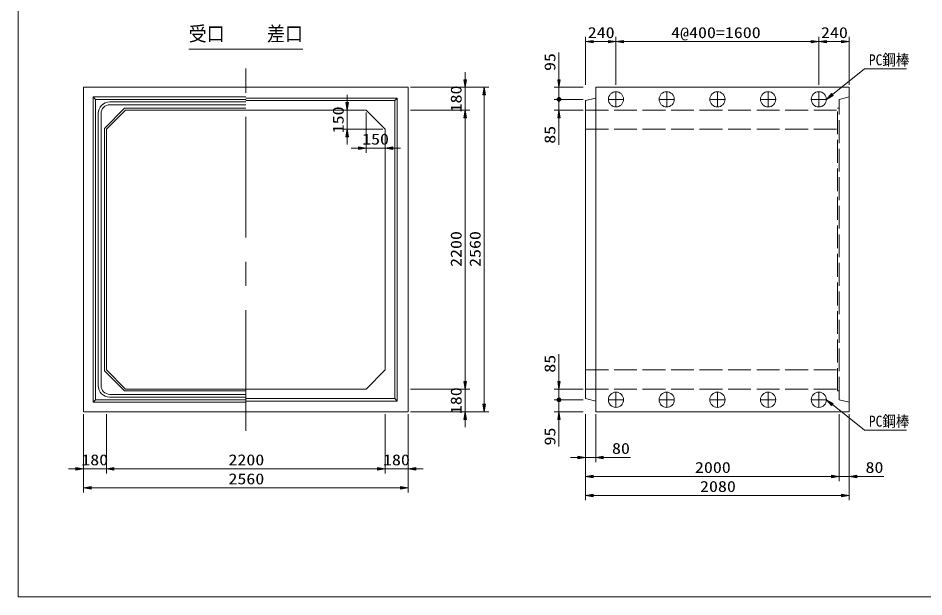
# Model space of a CAD drawing. Units: millimetres on the paper. Extents: x 18 to 410, y 10 to 287.
# Drawn here: x 18 to 256.2, y 10 to 162.2 of the extents above; entities that cross this region are included whole.
import ezdxf
from ezdxf.enums import TextEntityAlignment as Align

# ---------------------------------------------------------------- set-up
doc = ezdxf.new("R2010")
doc.units = ezdxf.units.MM
doc.linetypes.add('DASHED', pattern=[7.5, 6, -1.5])
doc.linetypes.add('USER1', pattern=[50.8, 31.75, -6.35, 6.35, -6.35])
for name, color, linetype, lineweight in [('0_7', 7, 'Continuous', 13), ('Layer1', 3, 'Continuous', 13), ('Layer2', 6, 'USER1', 13), ('Layer3', 7, 'Continuous', 13), ('Layer4', 4, 'DASHED', 13), ('Layer7', 9, 'Continuous', 13)]:
    doc.layers.add(name, color=color, linetype=linetype, lineweight=lineweight)
doc.styles.add('ＭＳ ゴシック', font='')
doc.styles.get('ＭＳ ゴシック').set_extended_font_data('MS Gothic')

msp = doc.modelspace()

# ---------------------------------------------------------------- hatches: boundary and pattern name
at = {"layer": 'Layer1'}
for points in [[(169.208, 156.325), (169.208, 155.658), (167.208, 155.992)], [(173.208, 156.325), (173.208, 155.658), (175.208, 155.992)], [(177.208, 156.325), (177.208, 155.658), (175.208, 155.992)], [(226.542, 156.325), (226.542, 155.658), (228.542, 155.992)], [(230.542, 156.325), (230.542, 155.658), (228.542, 155.992)], [(234.542, 156.325), (234.542, 155.658), (236.542, 155.992)], [(135.208, 145.992), (135.875, 145.992), (135.542, 143.992)], [(159.875, 145.992), (160.542, 145.992), (160.208, 143.992)], [(140.208, 141.992), (140.875, 141.992), (140.542, 143.992)], [(160.239, 141.307), (160.148, 141.301), (160.089, 141.29), (160.032, 141.271), (159.977, 141.246), (159.926, 141.213), (159.88, 141.175), (159.838, 141.131), (159.803, 141.082), (159.774, 141.029), (159.752, 140.973), (159.737, 140.915), (159.729, 140.855), (159.729, 140.795), (159.737, 140.735), (159.752, 140.677), (159.774, 140.621), (159.803, 140.568), (159.838, 140.519), (159.88, 140.475), (159.926, 140.437), (159.977, 140.404), (160.032, 140.379), (160.089, 140.36), (160.178, 140.343), (160.208, 140.345), (160.208, 140.825)], [(160.239, 141.307), (160.148, 141.301), (160.089, 141.29), (160.032, 141.271), (159.977, 141.246), (159.926, 141.213), (159.88, 141.175), (159.838, 141.131), (159.803, 141.082), (159.774, 141.029), (159.752, 140.973), (159.737, 140.915), (159.729, 140.855), (159.729, 140.795), (159.737, 140.735), (159.752, 140.677), (159.774, 140.621), (159.803, 140.568), (159.838, 140.519), (159.88, 140.475), (159.926, 140.437), (159.977, 140.404), (160.032, 140.379), (160.089, 140.36), (160.178, 140.343), (160.208, 140.345), (160.208, 140.825)], [(160.178, 140.343), (160.268, 140.349), (160.328, 140.36), (160.385, 140.379), (160.44, 140.404), (160.49, 140.437), (160.537, 140.475), (160.578, 140.519), (160.614, 140.568), (160.643, 140.621), (160.665, 140.677), (160.68, 140.735), (160.687, 140.795), (160.687, 140.855), (160.68, 140.915), (160.665, 140.973), (160.643, 141.029), (160.614, 141.082), (160.578, 141.131), (160.537, 141.175), (160.49, 141.213), (160.44, 141.246), (160.385, 141.271), (160.328, 141.29), (160.239, 141.307), (160.208, 141.305), (160.208, 140.825)], [(160.178, 140.343), (160.268, 140.349), (160.328, 140.36), (160.385, 140.379), (160.44, 140.404), (160.49, 140.437), (160.537, 140.475), (160.578, 140.519), (160.614, 140.568), (160.643, 140.621), (160.665, 140.677), (160.68, 140.735), (160.687, 140.795), (160.687, 140.855), (160.68, 140.915), (160.665, 140.973), (160.643, 141.029), (160.614, 141.082), (160.578, 141.131), (160.537, 141.175), (160.49, 141.213), (160.44, 141.246), (160.385, 141.271), (160.328, 141.29), (160.239, 141.307), (160.208, 141.305), (160.208, 140.825)], [(232.312, 141.814), (230.542, 140.825), (231.895, 142.335)], [(104.208, 139.992), (104.875, 139.992), (104.542, 137.992)], [(135.208, 135.992), (135.875, 135.992), (135.542, 137.992)], [(135.208, 135.992), (135.875, 135.992), (135.542, 137.992)], [(159.875, 135.992), (160.542, 135.992), (160.208, 137.992)], [(104.208, 130.992), (104.875, 130.992), (104.542, 132.992)], [(107.542, 128.325), (107.542, 127.658), (109.542, 127.992)], [(116.542, 128.325), (116.542, 127.658), (114.542, 127.992)], [(135.208, 66.658), (135.875, 66.658), (135.542, 64.658)], [(135.208, 66.658), (135.875, 66.658), (135.542, 64.658)], [(159.875, 66.658), (160.542, 66.658), (160.208, 64.658)], [(160.239, 62.307), (160.148, 62.301), (160.089, 62.29), (160.032, 62.271), (159.977, 62.246), (159.926, 62.213), (159.88, 62.175), (159.838, 62.131), (159.803, 62.082), (159.774, 62.029), (159.752, 61.973), (159.737, 61.915), (159.729, 61.855), (159.729, 61.795), (159.737, 61.735), (159.752, 61.677), (159.774, 61.621), (159.803, 61.568), (159.838, 61.519), (159.88, 61.475), (159.926, 61.437), (159.977, 61.404), (160.032, 61.379), (160.089, 61.36), (160.178, 61.343), (160.208, 61.345), (160.208, 61.825)], [(160.239, 62.307), (160.148, 62.301), (160.089, 62.29), (160.032, 62.271), (159.977, 62.246), (159.926, 62.213), (159.88, 62.175), (159.838, 62.131), (159.803, 62.082), (159.774, 62.029), (159.752, 61.973), (159.737, 61.915), (159.729, 61.855), (159.729, 61.795), (159.737, 61.735), (159.752, 61.677), (159.774, 61.621), (159.803, 61.568), (159.838, 61.519), (159.88, 61.475), (159.926, 61.437), (159.977, 61.404), (160.032, 61.379), (160.089, 61.36), (160.178, 61.343), (160.208, 61.345), (160.208, 61.825)], [(160.178, 61.343), (160.268, 61.349), (160.328, 61.36), (160.385, 61.379), (160.44, 61.404), (160.49, 61.437), (160.537, 61.475), (160.578, 61.519), (160.614, 61.568), (160.643, 61.621), (160.665, 61.677), (160.68, 61.735), (160.687, 61.795), (160.687, 61.855), (160.68, 61.915), (160.665, 61.973), (160.643, 62.029), (160.614, 62.082), (160.578, 62.131), (160.537, 62.175), (160.49, 62.213), (160.44, 62.246), (160.385, 62.271), (160.328, 62.29), (160.239, 62.307), (160.208, 62.305), (160.208, 61.825)], [(160.178, 61.343), (160.268, 61.349), (160.328, 61.36), (160.385, 61.379), (160.44, 61.404), (160.49, 61.437), (160.537, 61.475), (160.578, 61.519), (160.614, 61.568), (160.643, 61.621), (160.665, 61.677), (160.68, 61.735), (160.687, 61.795), (160.687, 61.855), (160.68, 61.915), (160.665, 61.973), (160.643, 62.029), (160.614, 62.082), (160.578, 62.131), (160.537, 62.175), (160.49, 62.213), (160.44, 62.246), (160.385, 62.271), (160.328, 62.29), (160.239, 62.307), (160.208, 62.305), (160.208, 61.825)], [(140.208, 60.658), (140.875, 60.658), (140.542, 58.658)], [(231.895, 60.315), (230.542, 61.825), (232.312, 60.836)], [(135.208, 56.658), (135.875, 56.658), (135.542, 58.658)], [(159.875, 56.658), (160.542, 56.658), (160.208, 58.658)], [(165.208, 46.992), (165.208, 46.325), (167.208, 46.658)], [(171.875, 46.992), (171.875, 46.325), (169.875, 46.658)], [(33.208, 43.992), (33.208, 43.325), (35.208, 43.658)], [(43.208, 43.992), (43.208, 43.325), (41.208, 43.658)], [(43.208, 43.992), (43.208, 43.325), (41.208, 43.658)], [(112.542, 43.992), (112.542, 43.325), (114.542, 43.658)], [(112.542, 43.992), (112.542, 43.325), (114.542, 43.658)], [(122.542, 43.992), (122.542, 43.325), (120.542, 43.658)], [(169.208, 41.992), (169.208, 41.325), (167.208, 41.658)], [(231.875, 41.992), (231.875, 41.325), (233.875, 41.658)], [(231.875, 41.992), (231.875, 41.325), (233.875, 41.658)], [(238.542, 41.992), (238.542, 41.325), (236.542, 41.658)], [(37.208, 38.992), (37.208, 38.325), (35.208, 38.658)], [(118.542, 38.992), (118.542, 38.325), (120.542, 38.658)], [(169.208, 36.992), (169.208, 36.325), (167.208, 36.658)], [(234.542, 36.992), (234.542, 36.325), (236.542, 36.658)]]:
    msp.add_hatch(color=256, dxfattribs=at).paths.add_polyline_path(points)

# ---------------------------------------------------------------- linework, layer by layer
at = {"layer": '0_7'}
for p, q in [((18, 287), (18, 10)), ((18, 10), (410, 10))]:
    msp.add_line(p, q, dxfattribs=at)
at = {"layer": 'Layer1'}
for p, q in [((167.208, 144.617), (167.208, 157.242)), ((175.208, 144.617), (175.208, 157.242)), ((175.208, 144.617), (175.208, 157.242)), ((228.542, 144.617), (228.542, 157.242)), ((228.542, 144.617), (228.542, 157.242)), ((236.542, 144.617), (236.542, 157.242)), ((173.208, 155.992), (169.208, 155.992)), ((177.208, 155.992), (226.542, 155.992)), ((230.542, 155.992), (234.542, 155.992)), ((160.208, 145.992), (160.208, 153.127)), ((135.542, 145.992), (135.542, 147.992)), ((232.103, 142.074), (240.542, 148.825)), ((240.542, 148.825), (241.542, 148.825)), ((241.542, 148.825), (251.63, 148.825)), ((121.167, 143.992), (136.792, 143.992)), ((121.167, 143.992), (141.792, 143.992)), ((135.542, 137.992), (135.542, 143.992)), ((166.583, 143.992), (158.958, 143.992)), ((160.208, 142.825), (160.208, 144.825)), ((160.208, 140.825), (160.208, 143.992)), ((104.542, 139.992), (104.542, 141.992)), ((140.542, 60.658), (140.542, 141.992)), ((166.583, 140.825), (158.958, 140.825)), ((166.583, 140.825), (158.958, 140.825)), ((160.208, 140.825), (160.208, 142.825)), ((160.208, 140.825), (160.208, 137.992)), ((160.208, 140.825), (160.208, 138.825)), ((160.208, 138.825), (160.208, 136.825)), ((108.917, 137.992), (103.292, 137.992)), ((104.542, 137.992), (104.542, 132.992)), ((109.542, 137.367), (109.542, 126.742)), ((121.167, 137.992), (136.792, 137.992)), ((121.167, 137.992), (136.792, 137.992)), ((135.542, 135.992), (135.542, 133.992)), ((135.542, 66.658), (135.542, 135.992)), ((166.583, 137.992), (158.958, 137.992)), ((160.208, 135.992), (160.208, 128.856)), ((113.917, 132.992), (103.292, 132.992)), ((114.542, 132.367), (114.542, 126.742)), ((104.542, 130.992), (104.542, 128.992)), ((107.542, 127.992), (105.542, 127.992)), ((109.542, 127.992), (114.542, 127.992)), ((116.542, 127.992), (118.542, 127.992)), ((160.208, 66.658), (160.208, 73.794)), ((135.542, 66.658), (135.542, 68.658)), ((121.167, 64.658), (136.792, 64.658)), ((121.167, 64.658), (136.792, 64.658)), ((135.542, 64.658), (135.542, 58.658)), ((166.583, 64.658), (158.958, 64.658)), ((160.208, 63.825), (160.208, 65.825)), ((160.208, 61.825), (160.208, 64.658)), ((160.208, 61.825), (160.208, 63.825)), ((166.583, 61.825), (158.958, 61.825)), ((166.583, 61.825), (158.958, 61.825)), ((160.208, 61.825), (160.208, 58.658)), ((160.208, 61.825), (160.208, 59.825)), ((160.208, 59.825), (160.208, 57.825)), ((232.103, 60.576), (240.542, 53.825)), ((35.208, 58.033), (35.208, 42.408)), ((35.208, 58.033), (35.208, 37.408)), ((41.208, 58.033), (41.208, 42.408)), ((41.208, 58.033), (41.208, 42.408)), ((114.542, 58.033), (114.542, 42.408)), ((114.542, 58.033), (114.542, 42.408)), ((120.542, 58.033), (120.542, 42.408)), ((120.542, 58.033), (120.542, 37.408)), ((121.167, 58.658), (136.792, 58.658)), ((121.167, 58.658), (141.792, 58.658)), ((166.583, 58.658), (158.958, 58.658)), ((167.208, 58.033), (167.208, 45.408)), ((167.208, 58.033), (167.208, 40.408)), ((167.208, 58.033), (167.208, 35.408)), ((169.875, 58.033), (169.875, 45.408)), ((233.875, 58.033), (233.875, 40.408)), ((233.875, 58.033), (233.875, 40.408)), ((236.542, 58.033), (236.542, 40.408)), ((236.542, 58.033), (236.542, 35.408)), ((135.542, 56.658), (135.542, 54.658)), ((160.208, 56.658), (160.208, 49.523)), ((240.542, 53.825), (241.542, 53.825)), ((241.542, 53.825), (251.63, 53.825)), ((165.208, 46.658), (163.208, 46.658)), ((167.208, 46.658), (169.875, 46.658)), ((171.875, 46.658), (179.011, 46.658)), ((33.208, 43.658), (31.208, 43.658)), ((41.208, 43.658), (35.208, 43.658)), ((43.208, 43.658), (112.542, 43.658)), ((43.208, 43.658), (45.208, 43.658)), ((112.542, 43.658), (110.542, 43.658)), ((114.542, 43.658), (120.542, 43.658)), ((122.542, 43.658), (124.542, 43.658)), ((169.208, 41.658), (231.875, 41.658)), ((231.875, 41.658), (229.875, 41.658)), ((233.875, 41.658), (236.542, 41.658)), ((238.542, 41.658), (245.677, 41.658)), ((37.208, 38.658), (118.542, 38.658)), ((169.208, 36.658), (234.542, 36.658))]:
    msp.add_line(p, q, dxfattribs=at)
for points in [[(169.208, 156.325), (169.208, 155.658), (167.208, 155.992)], [(173.208, 156.325), (173.208, 155.658), (175.208, 155.992)], [(177.208, 156.325), (177.208, 155.658), (175.208, 155.992)], [(226.542, 156.325), (226.542, 155.658), (228.542, 155.992)], [(230.542, 156.325), (230.542, 155.658), (228.542, 155.992)], [(234.542, 156.325), (234.542, 155.658), (236.542, 155.992)], [(135.208, 145.992), (135.875, 145.992), (135.542, 143.992)], [(159.875, 145.992), (160.542, 145.992), (160.208, 143.992)], [(140.208, 141.992), (140.875, 141.992), (140.542, 143.992)], [(160.239, 141.307), (160.148, 141.301), (160.089, 141.29), (160.032, 141.271), (159.977, 141.246), (159.926, 141.213), (159.88, 141.175), (159.838, 141.131), (159.803, 141.082), (159.774, 141.029), (159.752, 140.973), (159.737, 140.915), (159.729, 140.855), (159.729, 140.795), (159.737, 140.735), (159.752, 140.677), (159.774, 140.621), (159.803, 140.568), (159.838, 140.519), (159.88, 140.475), (159.926, 140.437), (159.977, 140.404), (160.032, 140.379), (160.089, 140.36), (160.178, 140.343), (160.208, 140.345), (160.208, 140.825)], [(160.239, 141.307), (160.148, 141.301), (160.089, 141.29), (160.032, 141.271), (159.977, 141.246), (159.926, 141.213), (159.88, 141.175), (159.838, 141.131), (159.803, 141.082), (159.774, 141.029), (159.752, 140.973), (159.737, 140.915), (159.729, 140.855), (159.729, 140.795), (159.737, 140.735), (159.752, 140.677), (159.774, 140.621), (159.803, 140.568), (159.838, 140.519), (159.88, 140.475), (159.926, 140.437), (159.977, 140.404), (160.032, 140.379), (160.089, 140.36), (160.178, 140.343), (160.208, 140.345), (160.208, 140.825)], [(160.178, 140.343), (160.268, 140.349), (160.328, 140.36), (160.385, 140.379), (160.44, 140.404), (160.49, 140.437), (160.537, 140.475), (160.578, 140.519), (160.614, 140.568), (160.643, 140.621), (160.665, 140.677), (160.68, 140.735), (160.687, 140.795), (160.687, 140.855), (160.68, 140.915), (160.665, 140.973), (160.643, 141.029), (160.614, 141.082), (160.578, 141.131), (160.537, 141.175), (160.49, 141.213), (160.44, 141.246), (160.385, 141.271), (160.328, 141.29), (160.239, 141.307), (160.208, 141.305), (160.208, 140.825)], [(160.178, 140.343), (160.268, 140.349), (160.328, 140.36), (160.385, 140.379), (160.44, 140.404), (160.49, 140.437), (160.537, 140.475), (160.578, 140.519), (160.614, 140.568), (160.643, 140.621), (160.665, 140.677), (160.68, 140.735), (160.687, 140.795), (160.687, 140.855), (160.68, 140.915), (160.665, 140.973), (160.643, 141.029), (160.614, 141.082), (160.578, 141.131), (160.537, 141.175), (160.49, 141.213), (160.44, 141.246), (160.385, 141.271), (160.328, 141.29), (160.239, 141.307), (160.208, 141.305), (160.208, 140.825)], [(232.312, 141.814), (230.542, 140.825), (231.895, 142.335)], [(104.208, 139.992), (104.875, 139.992), (104.542, 137.992)], [(135.208, 135.992), (135.875, 135.992), (135.542, 137.992)], [(135.208, 135.992), (135.875, 135.992), (135.542, 137.992)], [(159.875, 135.992), (160.542, 135.992), (160.208, 137.992)], [(104.208, 130.992), (104.875, 130.992), (104.542, 132.992)], [(107.542, 128.325), (107.542, 127.658), (109.542, 127.992)], [(116.542, 128.325), (116.542, 127.658), (114.542, 127.992)], [(135.208, 66.658), (135.875, 66.658), (135.542, 64.658)], [(135.208, 66.658), (135.875, 66.658), (135.542, 64.658)], [(159.875, 66.658), (160.542, 66.658), (160.208, 64.658)], [(160.239, 62.307), (160.148, 62.301), (160.089, 62.29), (160.032, 62.271), (159.977, 62.246), (159.926, 62.213), (159.88, 62.175), (159.838, 62.131), (159.803, 62.082), (159.774, 62.029), (159.752, 61.973), (159.737, 61.915), (159.729, 61.855), (159.729, 61.795), (159.737, 61.735), (159.752, 61.677), (159.774, 61.621), (159.803, 61.568), (159.838, 61.519), (159.88, 61.475), (159.926, 61.437), (159.977, 61.404), (160.032, 61.379), (160.089, 61.36), (160.178, 61.343), (160.208, 61.345), (160.208, 61.825)], [(160.239, 62.307), (160.148, 62.301), (160.089, 62.29), (160.032, 62.271), (159.977, 62.246), (159.926, 62.213), (159.88, 62.175), (159.838, 62.131), (159.803, 62.082), (159.774, 62.029), (159.752, 61.973), (159.737, 61.915), (159.729, 61.855), (159.729, 61.795), (159.737, 61.735), (159.752, 61.677), (159.774, 61.621), (159.803, 61.568), (159.838, 61.519), (159.88, 61.475), (159.926, 61.437), (159.977, 61.404), (160.032, 61.379), (160.089, 61.36), (160.178, 61.343), (160.208, 61.345), (160.208, 61.825)], [(160.178, 61.343), (160.268, 61.349), (160.328, 61.36), (160.385, 61.379), (160.44, 61.404), (160.49, 61.437), (160.537, 61.475), (160.578, 61.519), (160.614, 61.568), (160.643, 61.621), (160.665, 61.677), (160.68, 61.735), (160.687, 61.795), (160.687, 61.855), (160.68, 61.915), (160.665, 61.973), (160.643, 62.029), (160.614, 62.082), (160.578, 62.131), (160.537, 62.175), (160.49, 62.213), (160.44, 62.246), (160.385, 62.271), (160.328, 62.29), (160.239, 62.307), (160.208, 62.305), (160.208, 61.825)], [(160.178, 61.343), (160.268, 61.349), (160.328, 61.36), (160.385, 61.379), (160.44, 61.404), (160.49, 61.437), (160.537, 61.475), (160.578, 61.519), (160.614, 61.568), (160.643, 61.621), (160.665, 61.677), (160.68, 61.735), (160.687, 61.795), (160.687, 61.855), (160.68, 61.915), (160.665, 61.973), (160.643, 62.029), (160.614, 62.082), (160.578, 62.131), (160.537, 62.175), (160.49, 62.213), (160.44, 62.246), (160.385, 62.271), (160.328, 62.29), (160.239, 62.307), (160.208, 62.305), (160.208, 61.825)], [(140.208, 60.658), (140.875, 60.658), (140.542, 58.658)], [(231.895, 60.315), (230.542, 61.825), (232.312, 60.836)], [(135.208, 56.658), (135.875, 56.658), (135.542, 58.658)], [(159.875, 56.658), (160.542, 56.658), (160.208, 58.658)], [(165.208, 46.992), (165.208, 46.325), (167.208, 46.658)], [(171.875, 46.992), (171.875, 46.325), (169.875, 46.658)], [(33.208, 43.992), (33.208, 43.325), (35.208, 43.658)], [(43.208, 43.992), (43.208, 43.325), (41.208, 43.658)], [(43.208, 43.992), (43.208, 43.325), (41.208, 43.658)], [(112.542, 43.992), (112.542, 43.325), (114.542, 43.658)], [(112.542, 43.992), (112.542, 43.325), (114.542, 43.658)], [(122.542, 43.992), (122.542, 43.325), (120.542, 43.658)], [(169.208, 41.992), (169.208, 41.325), (167.208, 41.658)], [(231.875, 41.992), (231.875, 41.325), (233.875, 41.658)], [(231.875, 41.992), (231.875, 41.325), (233.875, 41.658)], [(238.542, 41.992), (238.542, 41.325), (236.542, 41.658)], [(37.208, 38.992), (37.208, 38.325), (35.208, 38.658)], [(118.542, 38.992), (118.542, 38.325), (120.542, 38.658)], [(169.208, 36.992), (169.208, 36.325), (167.208, 36.658)], [(234.542, 36.992), (234.542, 36.325), (236.542, 36.658)]]:
    msp.add_lwpolyline(points, close=True, dxfattribs=at)
at = {"layer": 'Layer2'}
msp.add_line((77.875, 53.658), (77.875, 153.992), dxfattribs=at)
at = {"layer": 'Layer3'}
for p, q in [((35.208, 58.658), (35.208, 143.992)), ((35.208, 143.992), (120.542, 143.992)), ((120.542, 143.992), (120.542, 58.658)), ((236.542, 143.992), (169.875, 143.992)), ((169.875, 143.992), (169.875, 58.658)), ((236.542, 58.658), (236.542, 143.992)), ((37.708, 61.158), (37.708, 141.492)), ((37.708, 141.492), (77.875, 141.492)), ((37.708, 141.492), (38.375, 140.825)), ((38.375, 61.825), (38.375, 140.825)), ((38.375, 140.825), (77.875, 140.825)), ((117.708, 141.158), (77.875, 141.158)), ((117.708, 141.158), (117.042, 140.492)), ((117.708, 61.492), (117.708, 141.158)), ((167.208, 140.492), (169.875, 141.158)), ((173.208, 140.825), (177.208, 140.825)), ((175.208, 138.825), (175.208, 142.825)), ((186.542, 140.825), (190.542, 140.825)), ((188.542, 138.825), (188.542, 142.825)), ((199.875, 140.825), (203.875, 140.825)), ((201.875, 138.825), (201.875, 142.825)), ((213.208, 140.825), (217.208, 140.825)), ((215.208, 138.825), (215.208, 142.825)), ((226.542, 140.825), (230.542, 140.825)), ((228.542, 138.825), (228.542, 142.825)), ((40.708, 133.199), (46.001, 138.492)), ((42.108, 140.125), (77.875, 140.125)), ((42.108, 139.392), (77.875, 139.392)), ((46.001, 138.492), (77.875, 138.492)), ((117.042, 140.492), (77.875, 140.492)), ((117.042, 62.158), (117.042, 140.492)), ((167.208, 62.158), (167.208, 140.492)), ((39.075, 65.558), (39.075, 137.092)), ((39.808, 65.558), (39.808, 137.092)), ((41.208, 132.992), (46.208, 137.992)), ((46.208, 137.992), (109.542, 137.992)), ((109.542, 137.992), (114.542, 132.992)), ((40.708, 69.451), (40.708, 133.199)), ((41.208, 69.658), (41.208, 132.992)), ((114.542, 132.992), (114.542, 69.658)), ((46.001, 64.158), (40.708, 69.451)), ((46.208, 64.658), (41.208, 69.658)), ((114.542, 69.658), (109.542, 64.658)), ((109.542, 64.658), (46.208, 64.658)), ((77.875, 63.258), (42.108, 63.258)), ((77.875, 62.525), (42.108, 62.525)), ((77.875, 64.158), (46.001, 64.158)), ((77.875, 62.158), (117.042, 62.158)), ((117.708, 61.492), (117.042, 62.158)), ((169.875, 61.492), (167.208, 62.158)), ((175.208, 59.825), (175.208, 63.825)), ((188.542, 59.825), (188.542, 63.825)), ((201.875, 59.825), (201.875, 63.825)), ((215.208, 59.825), (215.208, 63.825)), ((228.542, 59.825), (228.542, 63.825)), ((37.708, 61.158), (38.375, 61.825)), ((77.875, 61.158), (37.708, 61.158)), ((77.875, 61.825), (38.375, 61.825)), ((77.875, 61.492), (117.708, 61.492)), ((173.208, 61.825), (177.208, 61.825)), ((186.542, 61.825), (190.542, 61.825)), ((199.875, 61.825), (203.875, 61.825)), ((213.208, 61.825), (217.208, 61.825)), ((226.542, 61.825), (230.542, 61.825)), ((120.542, 58.658), (35.208, 58.658)), ((169.875, 58.658), (236.542, 58.658))]:
    msp.add_line(p, q, dxfattribs=at)
for centre in [(175.208, 140.825), (188.542, 140.825), (201.875, 140.825), (215.208, 140.825), (228.542, 140.825), (175.208, 61.825), (188.542, 61.825), (201.875, 61.825), (215.208, 61.825), (228.542, 61.825)]:
    msp.add_circle(centre, 2, dxfattribs=at)
for centre, radius, start, end in [((42.108, 137.092), 3.033, 90, 180), ((42.108, 137.092), 2.3, 90, 180), ((42.108, 65.558), 3.033, 180, 270), ((42.108, 65.558), 2.3, 180, 270)]:
    msp.add_arc(centre, radius, start, end, dxfattribs=at)
at = {"layer": 'Layer4'}
for p, q in [((233.875, 140.825), (236.542, 141.492)), ((233.875, 61.825), (233.875, 140.825)), ((233.475, 64.158), (233.475, 138.492)), ((233.475, 138.492), (233.875, 138.492)), ((167.208, 137.992), (233.475, 137.992)), ((167.208, 132.992), (233.475, 132.992)), ((167.208, 69.658), (233.475, 69.658)), ((167.208, 64.658), (233.475, 64.658)), ((233.875, 64.158), (233.475, 64.158)), ((236.542, 61.158), (233.875, 61.825))]:
    msp.add_line(p, q, dxfattribs=at)
at = {"layer": 'Layer7'}
msp.add_line((62.875, 153.992), (92.875, 153.992), dxfattribs=at)

# ---------------------------------------------------------------- texts
at = {"layer": 'Layer1', "color": 9, "style": 'ＭＳ ゴシック'}
for s, width, p in [('240', 1.2, (167.78, 156.062)), ('4@400=1600', 1.2, (189.704, 156.062)), ('240', 1.2, (229.113, 156.062)), ('PC鋼棒', 0.9, (241.71, 148.895)), ('150', 1.2, (108.442, 128.062)), ('PC鋼棒', 0.9, (241.71, 53.895)), ('80', 1.2, (174.157, 46.728)), ('180', 1.2, (34.608, 43.728)), ('2200', 1.2, (73.304, 43.728)), ('180', 1.2, (113.942, 43.728)), ('2000', 1.2, (195.97, 41.728)), ('80', 1.2, (240.824, 41.728)), ('2560', 1.2, (73.304, 38.728)), ('2080', 1.2, (197.304, 36.728))]:
    msp.add_text(s, height=2.886, dxfattribs=dict(at, width=width)).set_placement(p, align=Align.BOTTOM_LEFT)
at = {"layer": 'Layer1', "color": 9, "style": 'ＭＳ ゴシック', "width": 1.2}
for s, p in [('95', (160.138, 148.274)), ('180', (135.472, 137.392)), ('150', (104.472, 131.892)), ('85', (160.138, 129.138)), ('2200', (135.472, 96.754)), ('2560', (140.472, 96.754)), ('85', (160.138, 68.94)), ('180', (135.472, 58.058)), ('95', (160.138, 49.805))]:
    msp.add_text(s, height=2.886, rotation=90, dxfattribs=at).set_placement(p, align=Align.BOTTOM_LEFT)
at = {"layer": 'Layer7', "style": 'ＭＳ ゴシック', "width": 0.9}
msp.add_text('受口', height=3.848, dxfattribs=at).set_placement((62.875, 154.992), align=Align.BOTTOM_LEFT)
msp.add_text('差口', height=3.848, dxfattribs=at).set_placement((92.875, 154.992), align=Align.BOTTOM_RIGHT)

doc.saveas('drawing.dxf')
